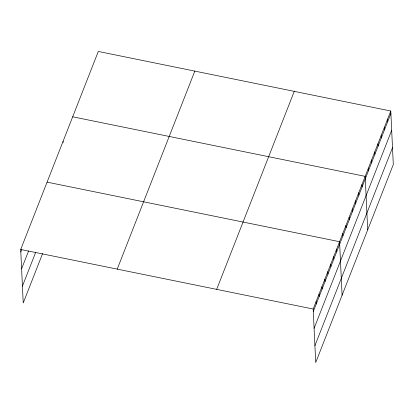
<?xml version="1.0" encoding="UTF-8"?>
<svg xmlns="http://www.w3.org/2000/svg" width="414" height="414" viewBox="0 0 414 414"><rect width="100%" height="100%" fill="white"/><g stroke="black" fill="none" stroke-linecap="round" stroke-linejoin="round"><path stroke-width="0.62" d="M42.616 253.503L23.225 302.986L20.7 249.471L98.294 51.455L390.775 111.014L393.3 164.529L315.706 362.545L313.186 309.025L390.775 111.014M20.819 251.94L21.719 249.642M21.611 268.784L28.602 250.946M22.428 286.141L35.733 252.193M117.219 269.126L194.813 71.11M216.667 289.37L294.256 91.359M313.3 311.499L390.894 113.488M314.097 328.343L391.685 130.332M314.914 345.7L392.503 147.684M72.688 116.8L365.169 176.359L367.694 229.873M47.082 182.144L339.568 241.704L342.088 295.218M20.7 249.471L313.186 309.025M387.576 119.18L387.69 121.654M384.373 127.352L384.492 129.82M381.175 135.518L381.289 137.991M377.972 143.684L378.091 146.158M374.774 151.855L374.887 154.324M371.57 160.021L371.689 162.495M368.372 168.188L368.486 170.661M361.971 184.525L362.084 186.999M358.767 192.696L358.886 195.165M355.569 200.862L355.683 203.336M352.366 209.029L352.485 211.502M349.168 217.2L349.287 219.668M345.969 225.366L346.083 227.84M342.766 233.532L342.885 236.006M336.634 249.181L336.753 251.655M333.705 256.664L333.819 259.133M330.77 264.142L330.889 266.616M327.841 271.625L327.955 274.099M324.907 279.103L325.026 281.577M321.978 286.586L322.097 289.06M319.049 294.064L319.163 296.538M316.115 301.547L316.234 304.021M63.083 141.303L63.145 142.54"/></g></svg>
